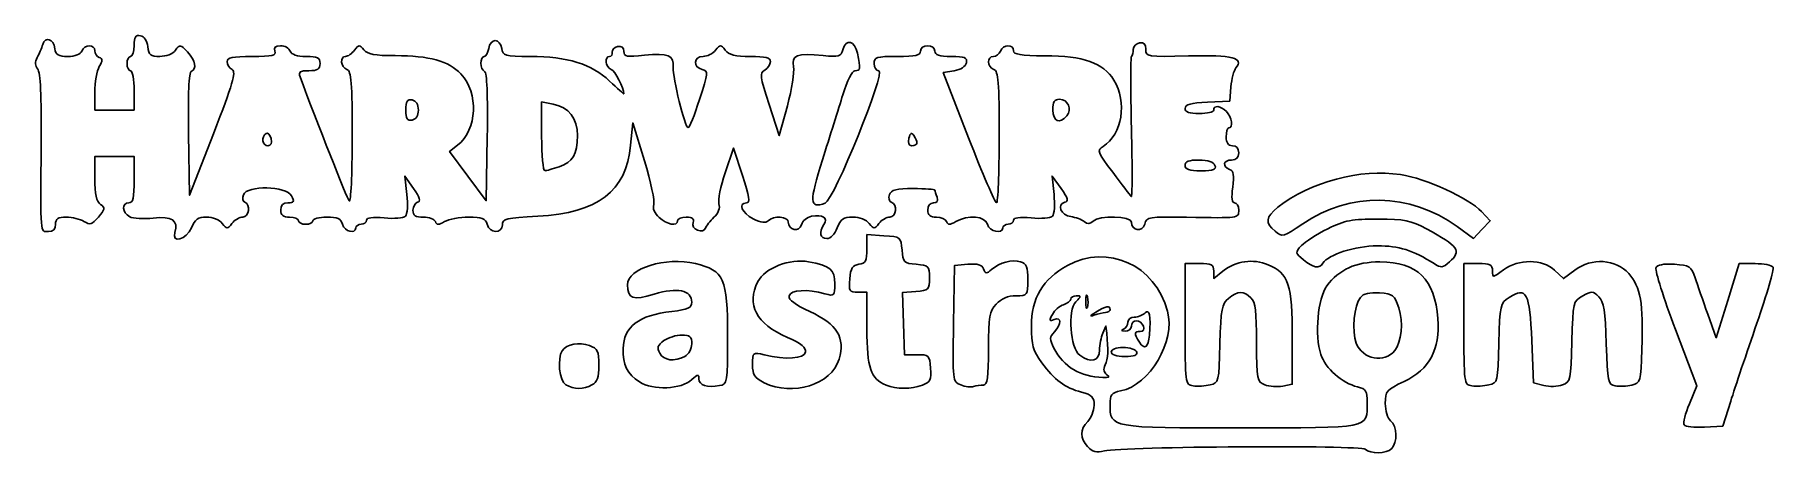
# Model space of a CAD drawing. Extents: x 1.4 to 75.1, y 0.4 to 18.2.
import ezdxf

# ---------------------------------------------------------------- set-up
doc = ezdxf.new("R2010")
doc.units = 0
doc.layers.add('Layer_1', color=7, linetype='CONTINUOUS')

msp = doc.modelspace()

# ---------------------------------------------------------------- linework, layer by layer
at = {"layer": 'Layer_1', "color": 7}
for points in [[(40.366693, 16.66668), (39.903513, 16.59092), (40.974473, 13.825967)], [(3.939395, 15.759638), (3.939395, 15.000006), (4.772728, 15.000006), (5.60606, 15.000006), (5.60606, 15.833339)], [(52.094596, 15.982941), (52.045426, 15.378802), (51.098457, 15.333692)], [(23.371199, 15.245756), (22.878775, 15.340906), (22.878775, 13.882573)], [(32.517999, 15.239005), (32.94825, 13.917852), (33.293644, 15.17863)], [(27.233871, 12.842396), (26.742409, 14.452881), (26.650979, 13.505083)], [(7.91293, 13.987805), (7.95454, 11.387183), (8.965085, 13.98905)], [(19.315016, 13.509448), (18.974089, 13.241275), (19.752192, 12.196433), (20.530293, 11.151591), (20.571813, 13.870041)], [(31.388058, 12.22148), (31.003878, 13.382334), (30.653012, 12.342194)], [(5.60606, 12.045457), (5.60606, 13.030305), (4.772728, 13.030305), (3.939395, 13.030305), (3.939395, 12.100039)], [(17.451697, 11.666686), (17.082479, 12.196989), (17.168009, 11.422246)], [(44.891801, 11.666688), (44.512753, 12.196991), (44.595253, 11.422248)], [(62.718861, 10.690735), (63.083091, 10.30303), (62.730842, 9.92808), (62.378596, 9.553129), (61.681705, 10.055168)], [(36.666646, 9.109746), (36.666646, 9.71357), (37.386343, 9.66739)], [(40.337117, 5.943517), (40.378767, 8.409131), (40.948167, 8.456231)], [(50.151487, 5.919674), (50.151487, 8.484893), (50.757548, 8.484893)], [(51.363608, 8.170866), (51.363608, 7.856839), (51.757767, 8.166884)], [(61.969663, 5.919674), (61.969663, 8.484893), (62.575723, 8.484893)], [(65.80806, 8.205607), (66.186021, 7.850528), (66.666381, 8.205607)], [(72.306181, 6.345026), (72.663221, 5.341563), (73.152301, 6.913207), (73.641371, 8.484851), (74.311721, 8.484851)], [(36.666646, 5.715528), (36.666646, 7.272724), (36.278712, 7.272724)], [(38.744218, 7.301113), (38.170276, 7.253743), (38.213916, 5.937475), (38.257556, 4.621207), (38.787858, 4.621207)], [(46.828951, 5.530303), (46.796851, 5.833333), (46.666635, 5.530303)], [(54.696939, 5.328263), (54.696939, 3.368704), (54.287941, 3.290514)], [(65.355315, 3.315266), (64.924206, 3.430156), (64.848446, 5.22186)], [(71.529521, 2.541614), (71.844101, 3.298591), (70.937901, 5.693398)], [(73.278361, 2.651518), (72.942831, 1.590912), (72.166761, 1.545582)]]:
    msp.add_lwpolyline(points, dxfattribs=at)
for points in [[(17.651505, 15)], [(45.135552, 14.753523)], [(11.407978, 13.786175)], [(38.785538, 13.598485)], [(23.61694, 12.591692)], [(51.4184, 12.651515)], [(7.334819, 9.810624)], [(53.963634, 9.8593)], [(55.168715, 8.644582)], [(46.014054, 7.080453)], [(46.780275, 6.406939)], [(48.640076, 5.454552)], [(28.949338, 4.550785)], [(48.099604, 4.734848)], [(59.037623, 4.795961)], [(46.840373, 3.77093)], [(23.901502, 3.345464)], [(27.02109, 3.465968)], [(32.310588, 3.431469)], [(37.478314, 3.331962)], [(40.640149, 3.339366)], [(50.492396, 3.300823)], [(62.310568, 3.300856)], [(71.302811, 1.642442)], [(46.019278, 0.719495)]]:
    msp.add_lwpolyline(points, close=True, dxfattribs=at)
for points in [[(1.495395, 17.222978), (1.577425, 17.375341), (1.683652, 17.62499), (1.731446, 17.777753)], [(1.731446, 17.777753), (1.844692, 18.139722), (2.183292, 18.023779), (2.245388, 17.60177)], [(3.388126, 17.500002), (3.498803, 17.788422), (3.939395, 17.798513), (3.939395, 17.512632)], [(5.454545, 17.272733), (5.537875, 17.272733), (5.60606, 17.482278), (5.60606, 17.738388)], [(5.60606, 17.738388), (5.60606, 18.100015), (5.6653, 18.19281), (5.871212, 18.15376)], [(5.871212, 18.15376), (6.031133, 18.12343), (6.15539, 17.938627), (6.184306, 17.688104)], [(7.359043, 17.537885), (7.54279, 17.787122), (7.573349, 17.782955), (7.86817, 17.468465)], [(11.569936, 17.500008), (11.509166, 17.658363), (11.580976, 17.727281), (11.806719, 17.727281)], [(11.806719, 17.727281), (11.984917, 17.727281), (12.169961, 17.625008), (12.217928, 17.500008)], [(14.94541, 17.537887), (15.13562, 17.782598), (15.166446, 17.783896), (15.345296, 17.554727)], [(20.633391, 17.613649), (20.660021, 17.801149), (20.78408, 17.954558), (20.90908, 17.954558)], [(20.90908, 17.954558), (21.03408, 17.954558), (21.158141, 17.801149), (21.18477, 17.613649)], [(26.098471, 17.691518), (26.270503, 17.729138), (26.363623, 17.658208), (26.363623, 17.489538)], [(30.248434, 17.537892), (30.444717, 17.790417), (30.464344, 17.790417), (30.660627, 17.537892)], [(35.645459, 17.558622), (35.772153, 18.043102), (36.160461, 17.947619), (36.268921, 17.405316)], [(38.939374, 17.500013), (38.939374, 17.626276), (39.074055, 17.727286), (39.242404, 17.727286)], [(39.242404, 17.727286), (39.410754, 17.727286), (39.545435, 17.626276), (39.545435, 17.500013)], [(42.327498, 17.500011), (42.437338, 17.786248), (42.878766, 17.799522), (42.878766, 17.516591)], [(47.954521, 17.573697), (47.954521, 17.697555), (48.073839, 17.821873), (48.219673, 17.849958)], [(48.219673, 17.849958), (48.405856, 17.885818), (48.484824, 17.803938), (48.484824, 17.575054)], [(1.517125, 16.740049), (1.400886, 16.88011), (1.393936, 17.03454), (1.495395, 17.222978)], [(2.245388, 17.60177), (2.283938, 17.339775), (2.396409, 17.272729), (2.797359, 17.272729)], [(2.797359, 17.272729), (3.105192, 17.272729), (3.334811, 17.361069), (3.388126, 17.500002)], [(3.939395, 17.512632), (3.939395, 17.394577), (4.024625, 17.267121), (4.128789, 17.229398)], [(4.128789, 17.229398), (4.280304, 17.174528), (4.280304, 17.096656), (4.128789, 16.84004)], [(5.30303, 16.969703), (5.30303, 17.13637), (5.37121, 17.272733), (5.454545, 17.272733)], [(5.454545, 16.666673), (5.371215, 16.666673), (5.30303, 16.803036), (5.30303, 16.969703)], [(6.184306, 17.688104), (6.224966, 17.335788), (6.302937, 17.272733), (6.697905, 17.272733)], [(6.697905, 17.272733), (6.965909, 17.272733), (7.246536, 17.38528), (7.359043, 17.537885)], [(7.86817, 17.468465), (8.204895, 17.109273), (8.27854, 16.724168), (8.026566, 16.640177)], [(9.545448, 17.052991), (9.545448, 17.223951), (9.779853, 17.272735), (10.601298, 17.272735)], [(9.760539, 16.712082), (9.642239, 16.778722), (9.545448, 16.932132), (9.545448, 17.052991)], [(10.601298, 17.272735), (11.477583, 17.272735), (11.642317, 17.311385), (11.569936, 17.500008)], [(12.217928, 17.500008), (12.274788, 17.351843), (12.51045, 17.272735), (12.89499, 17.272735)], [(12.89499, 17.272735), (13.38383, 17.272735), (13.48484, 17.220845), (13.48484, 16.969705)], [(13.48484, 16.969705), (13.48484, 16.731696), (13.38383, 16.666675), (13.014084, 16.666675)], [(14.621203, 16.721466), (14.356505, 16.823041), (14.31198, 17.272735), (14.566623, 17.272735)], [(14.566623, 17.272735), (14.661603, 17.272735), (14.832057, 17.392053), (14.94541, 17.537887)], [(15.345296, 17.554727), (15.494006, 17.36417), (15.802386, 17.306321), (16.671052, 17.306027)], [(16.671052, 17.306027), (18.129588, 17.305527), (18.925047, 17.083646), (19.456339, 16.529098)], [(20.458177, 16.640212), (20.264415, 16.704802), (20.25168, 17.27274), (20.443997, 17.27274)], [(20.443997, 17.27274), (20.521537, 17.27274), (20.606762, 17.426149), (20.633391, 17.613649)], [(21.18477, 17.613649), (21.23022, 17.293609), (21.305057, 17.27274), (22.407269, 17.27274)], [(22.407269, 17.27274), (23.966097, 17.27274), (24.998928, 16.951197), (25.757258, 16.229815)], [(25.822732, 16.725534), (25.5782, 16.819374), (25.524205, 17.27274), (25.757562, 17.27274)], [(25.757562, 17.27274), (25.840892, 17.27274), (25.892032, 17.35392), (25.871199, 17.453136)], [(25.871199, 17.453136), (25.850369, 17.552356), (25.952639, 17.659625), (26.098471, 17.691518)], [(26.363623, 17.489538), (26.363623, 17.263473), (26.477373, 17.241461), (27.23588, 17.320741)], [(27.23588, 17.320741), (28.246458, 17.426367), (28.497694, 17.320983), (28.456305, 16.808843)], [(29.679121, 16.715245), (29.280827, 16.819401), (29.312548, 17.27274), (29.718131, 17.27274)], [(29.718131, 17.27274), (29.896443, 17.27274), (30.135079, 17.392058), (30.248434, 17.537892)], [(30.660627, 17.537892), (30.813612, 17.341072), (31.086939, 17.27274), (31.721233, 17.27274)], [(31.721233, 17.27274), (32.366773, 17.27274), (32.575742, 17.219), (32.575742, 17.052996)], [(32.575742, 17.052996), (32.575742, 16.932137), (32.465943, 16.771806), (32.331745, 16.696705)], [(33.554221, 16.836385), (33.45087, 17.320105), (33.705351, 17.416818), (34.803783, 17.311273)], [(34.803783, 17.311273), (35.479235, 17.246373), (35.570844, 17.273293), (35.645459, 17.558622)], [(36.268921, 17.405316), (36.401658, 16.741636), (36.390585, 16.66668), (36.159815, 16.66668)], [(36.969678, 16.96971), (36.969678, 17.24166), (37.070689, 17.27274), (37.954526, 17.27274)], [(37.170031, 16.66668), (37.059838, 16.66668), (36.969678, 16.803043), (36.969678, 16.96971)], [(37.954526, 17.27274), (38.728937, 17.27274), (38.939374, 17.3213), (38.939374, 17.500013)], [(39.545435, 17.500013), (39.545435, 17.331123), (39.723436, 17.27274), (40.238361, 17.27274)], [(40.238361, 17.27274), (40.816601, 17.27274), (40.922896, 17.22885), (40.880581, 17.007589)], [(40.880581, 17.007589), (40.849771, 16.846487), (40.648114, 16.712709), (40.366693, 16.66668)], [(42.045433, 16.721469), (41.758994, 16.831387), (41.746015, 17.272738), (42.029223, 17.272738)], [(42.029223, 17.272738), (42.145307, 17.272738), (42.27953, 17.375011), (42.327498, 17.500011)], [(42.878766, 17.516591), (42.878766, 17.352998), (43.176028, 17.304954), (44.208424, 17.301686)], [(44.208424, 17.301686), (45.848081, 17.296486), (46.678672, 17.003901), (47.130905, 16.272171)], [(47.878491, 14.211605), (47.836671, 15.853563), (47.836671, 17.231075), (47.878491, 17.272741)], [(47.878491, 17.272741), (47.920311, 17.314411), (47.954521, 17.449838), (47.954521, 17.573697)], [(48.484824, 17.575054), (48.484824, 17.257146), (48.529734, 17.250163), (50.301622, 17.292601)], [(50.301622, 17.292601), (52.174593, 17.337461), (52.66377, 17.213651), (52.307872, 16.784817)], [(1.665811, 13.607983), (1.680831, 15.587849), (1.632751, 16.600733), (1.517125, 16.740049)], [(4.128789, 16.84004), (4.024622, 16.663616), (3.939395, 16.177435), (3.939395, 15.759638)], [(5.60606, 15.833339), (5.60606, 16.291673), (5.53788, 16.666673), (5.454545, 16.666673)], [(8.026566, 16.640177), (7.92643, 16.606797), (7.886089, 15.665208), (7.91293, 13.987805)], [(8.965085, 13.98905), (9.785926, 16.102484), (9.935252, 16.613663), (9.760539, 16.712082)], [(13.014084, 16.666675), (12.629543, 16.666675), (12.561219, 16.618115), (12.641013, 16.401523)], [(12.641013, 16.401523), (13.342191, 14.498253), (14.626652, 11.255211), (14.723363, 11.143947)], [(14.848476, 13.817131), (14.848476, 16.181469), (14.811946, 16.648271), (14.621203, 16.721466)], [(19.456339, 16.529098), (20.220234, 15.731762), (20.14685, 14.16377), (19.315016, 13.509448)], [(20.571813, 13.870041), (20.598643, 15.626783), (20.558453, 16.606789), (20.458177, 16.640212)], [(25.757258, 16.229815), (26.090759, 15.912563), (26.363623, 15.666353), (26.363623, 15.682682)], [(26.363623, 15.682682), (26.363623, 15.934179), (25.985588, 16.663041), (25.822732, 16.725534)], [(28.456305, 16.808843), (28.422345, 16.388611), (28.950558, 14.242437), (29.087945, 14.242437)], [(29.571207, 15.441551), (29.947601, 16.589673), (29.952189, 16.643836), (29.679121, 16.715245)], [(32.331745, 16.696705), (32.112731, 16.574138), (32.131801, 16.424888), (32.517999, 15.239005)], [(33.293644, 15.17863), (33.483611, 15.872057), (33.60087, 16.618047), (33.554221, 16.836385)], [(34.893114, 11.047483), (35.269488, 11.186713), (37.489989, 16.66668), (37.170031, 16.66668)], [(36.159815, 16.66668), (36.040127, 16.66668), (35.826846, 16.244575), (35.64305, 15.643952)], [(42.272706, 13.847437), (42.272706, 16.184839), (42.236056, 16.648321), (42.045433, 16.721469)], [(47.130905, 16.272171), (47.707635, 15.339001), (47.484614, 13.960532), (46.675116, 13.454991)], [(52.307872, 16.784817), (52.217612, 16.676062), (52.12164, 16.315218), (52.094596, 15.982941)], [(35.64305, 15.643952), (35.470922, 15.081452), (35.083401, 13.842369), (34.781893, 12.890434)], [(17.386354, 15.425701), (17.179187, 15.465601), (17.121203, 15.372501), (17.121203, 15)], [(17.121203, 15), (17.121203, 14.627495), (17.179183, 14.534402), (17.386354, 14.574299)], [(17.651505, 15), (17.651505, 15.236335), (17.553625, 15.393489), (17.386354, 15.425701)], [(17.386354, 14.574299), (17.553621, 14.606509), (17.651505, 14.763665), (17.651505, 15)], [(24.393926, 13.912648), (24.393926, 14.647337), (24.032932, 15.117886), (23.371199, 15.245756)], [(29.087945, 14.242437), (29.137535, 14.242437), (29.354998, 14.782038), (29.571207, 15.441551)], [(44.832249, 15.454545), (44.614571, 15.454545), (44.54543, 15.344972), (44.54543, 15)], [(44.54543, 15), (44.54543, 14.511669), (44.834596, 14.390893), (45.135552, 14.753523)], [(45.135552, 14.753523), (45.368508, 15.034218), (45.186652, 15.454545), (44.832249, 15.454545)], [(51.098457, 15.333692), (50.392252, 15.300052), (50.151487, 15.232638), (50.151487, 15.068541)], [(50.151487, 15.068541), (50.151487, 14.912834), (50.328687, 14.848498), (50.757548, 14.848498)], [(50.757548, 14.848498), (51.090881, 14.848498), (51.363608, 14.916678), (51.363608, 15.000013)], [(51.363608, 15.000013), (51.363608, 15.220367), (51.65433, 15.185481), (51.904733, 14.935083)], [(51.904733, 14.935083), (52.132447, 14.707369), (52.201459, 14.242442), (52.007547, 14.242442)], [(11.407977, 13.786175), (11.364637, 13.951904), (11.268748, 14.050153), (11.194889, 14.004505)], [(38.655042, 13.914323), (38.557592, 14.068057), (38.507071, 14.040817), (38.444276, 13.800687)], [(47.865401, 11.332817), (47.914411, 11.274197), (47.920311, 12.569647), (47.878491, 14.211605)], [(52.007547, 14.242442), (51.945047, 14.242442), (51.893911, 14.071988), (51.893911, 13.863654)], [(1.969698, 9.848487), (1.615337, 9.848487), (1.635405, 9.600212), (1.665811, 13.607983)], [(11.194889, 14.004505), (10.980831, 13.87221), (11.039569, 13.484848), (11.273689, 13.484848)], [(11.273689, 13.484848), (11.41178, 13.484848), (11.459043, 13.590901), (11.407978, 13.786175)], [(14.723363, 11.143947), (14.792173, 11.064777), (14.848476, 12.267713), (14.848476, 13.817131)], [(26.650979, 13.505083), (26.461702, 11.542959), (25.273063, 10.634273), (22.711041, 10.493098)], [(22.878775, 13.882573), (22.878775, 13.080489), (22.936785, 12.424239), (23.007681, 12.424239)], [(23.61694, 12.591695), (24.200452, 12.795108), (24.393926, 13.124033), (24.393926, 13.912648)], [(38.444276, 13.800687), (38.389476, 13.591144), (38.433396, 13.484848), (38.57477, 13.484848)], [(38.57477, 13.484848), (38.691968, 13.484848), (38.786813, 13.535988), (38.785538, 13.598485)], [(38.785538, 13.598485), (38.784338, 13.660985), (38.725538, 13.803112), (38.655042, 13.914323)], [(40.974473, 13.825967), (41.563502, 12.305243), (42.09657, 11.060924), (42.15907, 11.060815)], [(42.15907, 11.060815), (42.22157, 11.060706), (42.272706, 12.314686), (42.272706, 13.847437)], [(46.675116, 13.454991), (46.406794, 13.287422), (46.43144, 13.221125), (47.082908, 12.358025)], [(51.893911, 13.863654), (51.893911, 13.603914), (51.977241, 13.484866), (52.159062, 13.484866)], [(52.159062, 13.484866), (52.323203, 13.484866), (52.424213, 13.369426), (52.424213, 13.181836)], [(23.007681, 12.424239), (23.078581, 12.424239), (23.352745, 12.499589), (23.61694, 12.591692)], [(27.631073, 10.986272), (27.682913, 11.121373), (27.504176, 11.956629), (27.233871, 12.842396)], [(34.781893, 12.890434), (34.21358, 11.096128), (34.231291, 10.802658), (34.893114, 11.047483)], [(50.741337, 12.878788), (50.318036, 12.878788), (50.151487, 12.814618), (50.151487, 12.651515)], [(50.151487, 12.651515), (50.151487, 12.483402), (50.327727, 12.424242), (50.828551, 12.424242)], [(51.4184, 12.651515), (51.36154, 12.799681), (51.125876, 12.878788), (50.741337, 12.878788)], [(50.828551, 12.424242), (51.368134, 12.424242), (51.487903, 12.470392), (51.4184, 12.651515)], [(52.121183, 12.878806), (51.769477, 12.878806), (51.714229, 12.606144), (52.040563, 12.480919)], [(52.424213, 13.181836), (52.424213, 12.979816), (52.323203, 12.878806), (52.121183, 12.878806)], [(3.939395, 12.100039), (3.939395, 11.432462), (4.006075, 11.121012), (4.175545, 10.997095)], [(5.378788, 11.060608), (5.557498, 11.060608), (5.60606, 11.271046), (5.60606, 12.045457)], [(12.272723, 11.363653), (12.04917, 11.781367), (10.392177, 11.814516), (10.234809, 11.404423)], [(30.653012, 12.342194), (30.460035, 11.770117), (30.34291, 11.17361), (30.392736, 11.016623)], [(31.567929, 11.060625), (31.723681, 11.060625), (31.680932, 11.336522), (31.388058, 12.22148)], [(47.082908, 12.358025), (47.464264, 11.852786), (47.816386, 11.391442), (47.865401, 11.332817)], [(52.040563, 12.480919), (52.210052, 12.415879), (52.241203, 12.236755), (52.171484, 11.728098)], [(54.08779, 10.873234), (55.459795, 11.955627), (57.58536, 12.522862), (59.285382, 12.260281)], [(59.285382, 12.260281), (60.363359, 12.093779), (62.181628, 11.262594), (62.718861, 10.690735)], [(5.417588, 10.474325), (5.092597, 10.648255), (5.065306, 11.060608), (5.378788, 11.060608)], [(10.234809, 11.404423), (10.179459, 11.26018), (10.206259, 11.118134), (10.294359, 11.088767)], [(10.294359, 11.088767), (10.556123, 11.001517), (10.480004, 10.454563), (10.206099, 10.454563)], [(11.818178, 10.757593), (11.818178, 10.961359), (11.919188, 11.060623), (12.126539, 11.060623)], [(12.126539, 11.060623), (12.387949, 11.060623), (12.410207, 11.106763), (12.272723, 11.363653)], [(17.168009, 11.422246), (17.215599, 10.991187), (17.187319, 10.581281), (17.104259, 10.498224)], [(17.424231, 10.746485), (17.424231, 10.907041), (17.513481, 11.060451), (17.622573, 11.087394)], [(17.622573, 11.087394), (17.765108, 11.122594), (17.717033, 11.285596), (17.451697, 11.666686)], [(31.846129, 10.387566), (31.36271, 10.628728), (31.18419, 11.060625), (31.567929, 11.060625)], [(37.619479, 11.410625), (37.564619, 11.267661), (37.600179, 11.128238), (37.699989, 11.094968)], [(38.631586, 11.66669), (37.91338, 11.66669), (37.696703, 11.61187), (37.619479, 11.410625)], [(37.699989, 11.094968), (37.975173, 11.003238), (37.91548, 10.454568), (37.630319, 10.454568)], [(39.545431, 11.60332), (39.545431, 11.63817), (39.134201, 11.66669), (38.631586, 11.66669)], [(39.242402, 10.757595), (39.242402, 10.934912), (39.343413, 11.060625), (39.485886, 11.060625)], [(39.485886, 11.060625), (39.645661, 11.060625), (39.697751, 11.143015), (39.637401, 11.30029)], [(39.637401, 11.30029), (39.586821, 11.432106), (39.545431, 11.568469), (39.545431, 11.60332)], [(44.595253, 11.422248), (44.640733, 10.99516), (44.610773, 10.580518), (44.528483, 10.498226)], [(45.304554, 10.477927), (44.892484, 10.535157), (44.696851, 11.004129), (45.051004, 11.08573)], [(45.051004, 11.08573), (45.223081, 11.12538), (45.18849, 11.251606), (44.891801, 11.666688)], [(52.171484, 11.728098), (52.109684, 11.277186), (52.135834, 11.060624), (52.252104, 11.060624)], [(52.252104, 11.060624), (52.346764, 11.060624), (52.424213, 10.92426), (52.424213, 10.757594)], [(61.681705, 10.055168), (59.670117, 11.504315), (57.151355, 11.549775), (55.137875, 10.173274)], [(2.729329, 10.454547), (2.373738, 10.454547), (2.272728, 10.387507), (2.272728, 10.151517)], [(3.479443, 10.271246), (3.318011, 10.372062), (2.98046, 10.454547), (2.729329, 10.454547)], [(4.092325, 10.456181), (3.820963, 10.143297), (3.728835, 10.115498), (3.479443, 10.271246)], [(4.175545, 10.997095), (4.385648, 10.843464), (4.376469, 10.7838), (4.092325, 10.456181)], [(6.418103, 10.414705), (6.014162, 10.369175), (5.56393, 10.396005), (5.417588, 10.474325)], [(7.334812, 9.810606), (7.492089, 10.316036), (7.207364, 10.503666), (6.418103, 10.414705)], [(8.675923, 10.454563), (8.310619, 10.454563), (8.180695, 10.363093), (8.030306, 10.000018)], [(9.339359, 10.189412), (9.223977, 10.337855), (8.93196, 10.454563), (8.675923, 10.454563)], [(10.206099, 10.454563), (10.069452, 10.454563), (9.864907, 10.335245), (9.751554, 10.189412)], [(12.196966, 10.454562), (11.919188, 10.454562), (11.818178, 10.535372), (11.818178, 10.757593)], [(12.575754, 10.303047), (12.575754, 10.386377), (12.405299, 10.454562), (12.196966, 10.454562)], [(13.770203, 10.454562), (13.446589, 10.454562), (13.181814, 10.386382), (13.181814, 10.303047)], [(14.437836, 10.151532), (14.375756, 10.388937), (14.231167, 10.454562), (13.770203, 10.454562)], [(15.45454, 10.322324), (15.45454, 10.228384), (15.352267, 10.151532), (15.227267, 10.151532)], [(16.204761, 10.421034), (15.706538, 10.468904), (15.45454, 10.435754), (15.45454, 10.322324)], [(17.104259, 10.498224), (17.022159, 10.416124), (16.617382, 10.381384), (16.204761, 10.421034)], [(17.86615, 10.454564), (17.530847, 10.454564), (17.424231, 10.524994), (17.424231, 10.746485)], [(18.376656, 10.265171), (18.338936, 10.369337), (18.109205, 10.454564), (17.86615, 10.454564)], [(19.784843, 10.454564), (19.400911, 10.454564), (18.942437, 10.369334), (18.766015, 10.265171)], [(20.562146, 10.151534), (20.497366, 10.399249), (20.355478, 10.454564), (19.784843, 10.454564)], [(22.711041, 10.493098), (21.381985, 10.419868), (21.212107, 10.378656), (21.212107, 10.129504)], [(27.852972, 10.446084), (27.662276, 10.623745), (27.574218, 10.838111), (27.631073, 10.986272)], [(28.636348, 10.303051), (28.636348, 10.051098), (28.189333, 10.132716), (27.852972, 10.446084)], [(29.010381, 10.454566), (28.804663, 10.454566), (28.636348, 10.386386), (28.636348, 10.303051)], [(29.29769, 10.228571), (29.36013, 10.391277), (29.27967, 10.454566), (29.010381, 10.454566)], [(30.181359, 10.449864), (30.015274, 10.295133), (29.851297, 10.084262), (29.816962, 9.981261)], [(30.392736, 11.016623), (30.449766, 10.836937), (30.371456, 10.626967), (30.181359, 10.449864)], [(32.482493, 10.300716), (32.378365, 10.196589), (32.172691, 10.224666), (31.846129, 10.387566)], [(33.333315, 10.243506), (33.333315, 10.488178), (32.711749, 10.529972), (32.482493, 10.300716)], [(34.322107, 10.492406), (34.126717, 10.455056), (33.93289, 10.294616), (33.891378, 10.135876)], [(34.842788, 10.147539), (35.022909, 10.432364), (34.795598, 10.58292), (34.322107, 10.492406)], [(36.0686, 10.454568), (35.664535, 10.454568), (35.549951, 10.375708), (35.408147, 10.000023)], [(36.76358, 10.189417), (36.642978, 10.344575), (36.354678, 10.454568), (36.0686, 10.454568)], [(37.630319, 10.454568), (37.493673, 10.454568), (37.289128, 10.33525), (37.175773, 10.189417)], [(39.608564, 10.454564), (39.343413, 10.454564), (39.242402, 10.538154), (39.242402, 10.757595)], [(40.043313, 10.265171), (40.005593, 10.369337), (39.809952, 10.454564), (39.608564, 10.454564)], [(41.774257, 10.151534), (41.681157, 10.507557), (40.948323, 10.56963), (40.432672, 10.265171)], [(42.878764, 10.322326), (42.878764, 10.228386), (42.776491, 10.151534), (42.651491, 10.151534)], [(43.628985, 10.421036), (43.130762, 10.468906), (42.878764, 10.435756), (42.878764, 10.322326)], [(44.528483, 10.498226), (44.446383, 10.416126), (44.041606, 10.381386), (43.628985, 10.421036)], [(45.877608, 10.264652), (45.769909, 10.353132), (45.512035, 10.449109), (45.304554, 10.477927)], [(47.878761, 10.243502), (47.878761, 10.509198), (46.508827, 10.539174), (46.24882, 10.279172)], [(50.210551, 10.451472), (48.617162, 10.479832), (48.522758, 10.464482), (48.44427, 10.164342)], [(52.424213, 10.757594), (52.424213, 10.406566), (52.459503, 10.411447), (50.210551, 10.451472)], [(53.963634, 9.8593), (53.531272, 10.209405), (53.56174, 10.458228), (54.08779, 10.873234)], [(56.198257, 9.962786), (56.922096, 10.318266), (57.232911, 10.378523), (58.333303, 10.376707)], [(58.333303, 10.376707), (59.444258, 10.374907), (59.725254, 10.318137), (60.378756, 9.963691)], [(2.272728, 10.151517), (2.272728, 9.949497), (2.171718, 9.848487), (1.969698, 9.848487)], [(8.030306, 10.000018), (7.821995, 9.497111), (7.183123, 9.323134), (7.334819, 9.810624)], [(9.751554, 10.189412), (9.55527, 9.936887), (9.535642, 9.936887), (9.339359, 10.189412)], [(12.878784, 10.151532), (12.712117, 10.151532), (12.575754, 10.219712), (12.575754, 10.303047)], [(13.181814, 10.303047), (13.181814, 10.219717), (13.04545, 10.151532), (12.878784, 10.151532)], [(14.999995, 10.000017), (14.999995, 9.716877), (14.517493, 9.846923), (14.437836, 10.151532)], [(15.227267, 10.151532), (15.102267, 10.151532), (14.999995, 10.083352), (14.999995, 10.000017)], [(18.766015, 10.265171), (18.509398, 10.113655), (18.431527, 10.113655), (18.376656, 10.265171)], [(21.212107, 10.129504), (21.212107, 9.744138), (20.663823, 9.762724), (20.562146, 10.151534)], [(29.482753, 9.898281), (29.321147, 9.960291), (29.246125, 10.094192), (29.29769, 10.228571)], [(29.816962, 9.981261), (29.779552, 9.869028), (29.645632, 9.835777), (29.482753, 9.898281)], [(33.891378, 10.135876), (33.805148, 9.806136), (33.333315, 9.897136), (33.333315, 10.243506)], [(34.966762, 9.545478), (34.67255, 9.545478), (34.620844, 9.796581), (34.842788, 10.147539)], [(35.408147, 10.000023), (35.305988, 9.729373), (35.127417, 9.545478), (34.966762, 9.545478)], [(37.175773, 10.189417), (36.97949, 9.936892), (36.959863, 9.936892), (36.76358, 10.189417)], [(37.386343, 9.66739), (38.096949, 9.62179), (38.106627, 9.61414), (38.15255, 9.061659)], [(40.432672, 10.265171), (40.176055, 10.113655), (40.098184, 10.113655), (40.043313, 10.265171)], [(42.424219, 10.000019), (42.424219, 9.714595), (41.853743, 9.847581), (41.774257, 10.151534)], [(42.651491, 10.151534), (42.526492, 10.151534), (42.424219, 10.083354), (42.424219, 10.000019)], [(46.24882, 10.279172), (46.124191, 10.154542), (46.016747, 10.15034), (45.877608, 10.264652)], [(48.44427, 10.164342), (48.35191, 9.81117), (47.878761, 9.877402), (47.878761, 10.243502)], [(55.137875, 10.173274), (54.316165, 9.611518), (54.281184, 9.602164), (53.963634, 9.8593)], [(55.079123, 9.246219), (55.228705, 9.411505), (55.732315, 9.73396), (56.198257, 9.962786)], [(60.378756, 9.963691), (61.75664, 9.21636), (61.884316, 9.031888), (61.355129, 8.552981)], [(36.325737, 8.457505), (36.614145, 8.498465), (36.666646, 8.598914), (36.666646, 9.109746)], [(38.15255, 9.061659), (38.19625, 8.535927), (38.23288, 8.499298), (38.75861, 8.455598)], [(45.162295, 8.400353), (46.883573, 9.33719), (48.87324, 8.431313), (49.405398, 6.468502)], [(55.168713, 8.644579), (54.819117, 8.935736), (54.816151, 8.955642), (55.079123, 9.246219)], [(58.302744, 9.239145), (57.365261, 9.235845), (56.22311, 8.870458), (55.994569, 8.500673)], [(60.71119, 8.482451), (59.807651, 9.056961), (59.217634, 9.242335), (58.302744, 9.239145)], [(26.517457, 7.590153), (26.510757, 8.282663), (28.136677, 8.786457), (29.400085, 8.48337)], [(29.400085, 8.48337), (30.61718, 8.191393), (30.757559, 7.873669), (30.757559, 5.41094)], [(32.042209, 7.721033), (32.339581, 8.296085), (33.40438, 8.713605), (34.195201, 8.565246)], [(34.195201, 8.565246), (35.112899, 8.393085), (35.303011, 8.232545), (35.303011, 7.629759)], [(35.937803, 7.840906), (35.975573, 8.297302), (36.0519, 8.418614), (36.325737, 8.457505)], [(38.75861, 8.455598), (39.288227, 8.411578), (39.31816, 8.380718), (39.31816, 7.878785)], [(40.948167, 8.456231), (41.361491, 8.490421), (41.543129, 8.436711), (41.610826, 8.260296)], [(41.610826, 8.260296), (41.691986, 8.048783), (41.736047, 8.045263), (41.950518, 8.233156)], [(41.950518, 8.233156), (42.293762, 8.533865), (42.822822, 8.674583), (43.181796, 8.560649)], [(43.181796, 8.560649), (43.424785, 8.483529), (43.484826, 8.331401), (43.484826, 7.792863)], [(43.63633, 5.825738), (43.63633, 7.009379), (44.12668, 7.836701), (45.162295, 8.400353)], [(50.757548, 8.484893), (51.269673, 8.484893), (51.363608, 8.436223), (51.363608, 8.170866)], [(51.757767, 8.166884), (52.315315, 8.605452), (53.028652, 8.70446), (53.677535, 8.433339)], [(53.677535, 8.433339), (54.540302, 8.072852), (54.696939, 7.59574), (54.696939, 5.328263)], [(55.994569, 8.500673), (55.84388, 8.256852), (55.578808, 8.303042), (55.168715, 8.644582)], [(56.159239, 7.536247), (56.681813, 8.237331), (57.391582, 8.55932), (58.40905, 8.55688)], [(58.40905, 8.55688), (59.995135, 8.55308), (60.741339, 7.823323), (60.863191, 6.156843)], [(61.355129, 8.552981), (61.08068, 8.304609), (61.004076, 8.296218), (60.71119, 8.482451)], [(62.575723, 8.484893), (63.083753, 8.484893), (63.181783, 8.435143), (63.181783, 8.177327)], [(63.181783, 8.177327), (63.181783, 7.876438), (63.191923, 7.87726), (63.649022, 8.215207)], [(63.649022, 8.215207), (64.294895, 8.692722), (65.294261, 8.688262), (65.80806, 8.205607)], [(66.666381, 8.205607), (67.394741, 8.744014), (68.402061, 8.681117), (68.954591, 8.062732)], [(70.937901, 5.693398), (70.439481, 7.010542), (70.067231, 8.180835), (70.110681, 8.29405)], [(70.110681, 8.29405), (70.165281, 8.436268), (70.406231, 8.485861), (70.890271, 8.454495)], [(70.890271, 8.454495), (71.540971, 8.412325), (71.603631, 8.371325), (71.770001, 7.878791)], [(74.311721, 8.484851), (74.680421, 8.484851), (75.022851, 8.418871), (75.072701, 8.338218)], [(75.072701, 8.338218), (75.122501, 8.257568), (74.814701, 7.183706), (74.388601, 5.951854)], [(27.651273, 7.190259), (26.743147, 6.904618), (26.523294, 6.98216), (26.517457, 7.590153)], [(29.242408, 6.842291), (29.242408, 7.356857), (28.616269, 7.493788), (27.651273, 7.190259)], [(33.295054, 5.355778), (31.962887, 5.944926), (31.538281, 6.746542), (32.042209, 7.721033)], [(34.886344, 7.208061), (34.155245, 7.418092), (33.420748, 7.371817), (33.369216, 7.112481)], [(35.303011, 7.629759), (35.303011, 7.111135), (35.285481, 7.093396), (34.886344, 7.208061)], [(36.278712, 7.272724), (35.923083, 7.272724), (35.894694, 7.320034), (35.937803, 7.840906)], [(39.31816, 7.878785), (39.31816, 7.374391), (39.29012, 7.346168), (38.744218, 7.301113)], [(43.484826, 7.792863), (43.484826, 7.133026), (43.476026, 7.121255), (42.980934, 7.121255)], [(55.904657, 4.634527), (55.638931, 5.439682), (55.777999, 7.024777), (56.159239, 7.536247)], [(64.848446, 5.22186), (64.762796, 7.247573), (64.61779, 7.525762), (63.894563, 7.051885)], [(68.954591, 8.062732), (69.458181, 7.499118), (69.579891, 6.80414), (69.516361, 4.855045)], [(71.770001, 7.878791), (71.868501, 7.587124), (72.109801, 6.89693), (72.306181, 6.345026)], [(28.396025, 6.457397), (29.088784, 6.538817), (29.242408, 6.608678), (29.242408, 6.842291)], [(33.369216, 7.112481), (33.337316, 6.951928), (33.618524, 6.739727), (34.248798, 6.448751)], [(42.147601, 6.770581), (41.853871, 6.457919), (41.818161, 6.252617), (41.818161, 4.876641)], [(42.980934, 7.121255), (42.650127, 7.121255), (42.363882, 7.000801), (42.147601, 6.770581)], [(44.999805, 6.742373), (44.833049, 6.689443), (44.620572, 6.50406), (44.527633, 6.330401)], [(45.302996, 6.979907), (45.302996, 6.902187), (45.16656, 6.795299), (44.999805, 6.742373)], [(45.684008, 4.600852), (45.278483, 4.897379), (45.165393, 6.507415), (45.524841, 6.866865)], [(45.541091, 7.121212), (45.410139, 7.121212), (45.302996, 7.057622), (45.302996, 6.979907)], [(45.524841, 6.866865), (45.749172, 7.091195), (45.75109, 7.121212), (45.541091, 7.121212)], [(45.938604, 6.893942), (45.935504, 6.643942), (45.966944, 6.523327), (46.008454, 6.625907)], [(46.014064, 7.080453), (45.975644, 7.227872), (45.941694, 7.143943), (45.938604, 6.893942)], [(46.008454, 6.625907), (46.049954, 6.728488), (46.052484, 6.933033), (46.014054, 7.080453)], [(46.969671, 6.540407), (46.969671, 6.72208), (46.795486, 6.688499), (46.363611, 6.423563)], [(51.988235, 7.007616), (51.706021, 6.772329), (51.665735, 6.55594), (51.630541, 5.08641)], [(52.943693, 7.034676), (52.63566, 7.34271), (52.381525, 7.335514), (51.988235, 7.007616)], [(53.181789, 5.136987), (53.181789, 6.443688), (53.131159, 6.847209), (52.943693, 7.034676)], [(57.581882, 7.052873), (57.311924, 6.727592), (57.212982, 5.616608), (57.408817, 5.109569)], [(58.395957, 7.24235), (57.97728, 7.27304), (57.713683, 7.21168), (57.581882, 7.052873)], [(59.207454, 6.607871), (59.029913, 7.151656), (58.967493, 7.20046), (58.395957, 7.24235)], [(63.894563, 7.051885), (63.506938, 6.797902), (63.493138, 6.737386), (63.45176, 5.110079)], [(67.003571, 7.11437), (66.597041, 6.88652), (66.590231, 6.857564), (66.547981, 5.178336)], [(67.685391, 7.07696), (67.439471, 7.322503), (67.380671, 7.32573), (67.003571, 7.11437)], [(68.005051, 5.086068), (67.963851, 6.488891), (67.904601, 6.858071), (67.685391, 7.07696)], [(26.331217, 4.876157), (26.357807, 5.811378), (26.984806, 6.291536), (28.396025, 6.457397)], [(34.248798, 6.448751), (35.406079, 5.914472), (35.756245, 5.341245), (35.482821, 4.428636)], [(40.640147, 3.339355), (40.298873, 3.47654), (40.295879, 3.502261), (40.337117, 5.943517)], [(44.527633, 6.330401), (44.385019, 6.063924), (44.396866, 6.029321), (44.603553, 6.108634)], [(44.603553, 6.108634), (44.91684, 6.228854), (44.92059, 5.936908), (44.610153, 5.593889)], [(46.363611, 6.423563), (46.110829, 6.268493), (46.085627, 6.22588), (46.287851, 6.295464)], [(46.287851, 6.295464), (46.454518, 6.352814), (46.676108, 6.402976), (46.780275, 6.406939)], [(46.780277, 6.406939), (46.884444, 6.410939), (46.969671, 6.470959), (46.969671, 6.540407)], [(49.405398, 6.468502), (49.751135, 5.193288), (48.657773, 3.330047), (47.418262, 3.082144)], [(47.727246, 5.997478), (47.727246, 5.879422), (47.642016, 5.748441), (47.537852, 5.706409)], [(47.999973, 6.212124), (47.849973, 6.212124), (47.727246, 6.115534), (47.727246, 5.997478)], [(47.878763, 5.83334), (47.878763, 5.95834), (47.973743, 6.060613), (48.089825, 6.060613)], [(48.454519, 6.393942), (48.354519, 6.293942), (48.149973, 6.212124), (47.999973, 6.212124)], [(48.089825, 6.060613), (48.20591, 6.060613), (48.340133, 5.95834), (48.388101, 5.83334)], [(48.640076, 5.454548), (48.705326, 6.283808), (48.645776, 6.585211), (48.454519, 6.393942)], [(50.492396, 3.300825), (50.154396, 3.353995), (50.151487, 3.376345), (50.151487, 5.919674)], [(59.037623, 4.795961), (59.332281, 5.168316), (59.409272, 5.989731), (59.207454, 6.607871)], [(60.863191, 6.156843), (60.960591, 4.824702), (60.520865, 4.003558), (59.432316, 3.484848)], [(62.310571, 3.300825), (61.972572, 3.353995), (61.969663, 3.376345), (61.969663, 5.919674)], [(74.388601, 5.951854), (73.962501, 4.720003), (73.462891, 3.234851), (73.278361, 2.651518)], [(23.752307, 4.790185), (23.934682, 5.067021), (24.478147, 5.1696), (24.904216, 5.007609)], [(28.063468, 5.218308), (27.791203, 5.027606), (27.756527, 4.925388), (27.883571, 4.688005)], [(28.821576, 5.454545), (28.590117, 5.454545), (28.248969, 5.348238), (28.063468, 5.218308)], [(29.242408, 5.081088), (29.242408, 5.388382), (29.167848, 5.454545), (28.821576, 5.454545)], [(30.757559, 5.41094), (30.757559, 3.412221), (30.750259, 3.36735), (30.41665, 3.307265)], [(34.060275, 4.732082), (34.098135, 4.923987), (33.892593, 5.091517), (33.295054, 5.355778)], [(37.478313, 3.332055), (36.82178, 3.596999), (36.666646, 4.052549), (36.666646, 5.715528)], [(44.08017, 4.281247), (43.703927, 4.800635), (43.63633, 5.035864), (43.63633, 5.825738)], [(44.610153, 5.593889), (44.398318, 5.359814), (44.396595, 5.28276), (44.594643, 4.899783)], [(46.666635, 5.530303), (46.595015, 5.363636), (46.531626, 5.039773), (46.52577, 4.810606)], [(46.764631, 4.185277), (46.886196, 4.452723), (46.903895, 4.822827), (46.828951, 5.530303)], [(47.537852, 5.706409), (47.42471, 5.660759), (47.455212, 5.625169), (47.613612, 5.618029)], [(47.613612, 5.618029), (47.759445, 5.611429), (47.878763, 5.708339), (47.878763, 5.83334)], [(48.252796, 5.606068), (47.982071, 5.606068), (47.976415, 5.536688), (48.215876, 5.153248)], [(48.215876, 5.153248), (48.433329, 4.805051), (48.598185, 4.922147), (48.640076, 5.454552)], [(48.388101, 5.83334), (48.441221, 5.694899), (48.388404, 5.606068), (48.252796, 5.606068)], [(66.547981, 5.178336), (66.506781, 3.542143), (66.490681, 3.46812), (66.145751, 3.336996)], [(23.901502, 3.34547), (23.627419, 3.505109), (23.529617, 4.452153), (23.752307, 4.790185)], [(24.904216, 5.007609), (25.253206, 4.874923), (25.303016, 4.771023), (25.303016, 4.175747)], [(27.02109, 3.465961), (26.516385, 3.783192), (26.312019, 4.200945), (26.331217, 4.876157)], [(27.883571, 4.688005), (28.05669, 4.364527), (28.495699, 4.308005), (28.949338, 4.550785)], [(28.949338, 4.550785), (29.117397, 4.640725), (29.242408, 4.866932), (29.242408, 5.081088)], [(31.818164, 4.20453), (31.818164, 4.726268), (31.826164, 4.732921), (32.310588, 4.6157)], [(32.310588, 4.6157), (33.232795, 4.392561), (34.003399, 4.443817), (34.060275, 4.732082)], [(35.482821, 4.428636), (35.160706, 3.353512), (33.51691, 2.836796), (32.310588, 3.431469)], [(38.787858, 4.621207), (39.291328, 4.621207), (39.320541, 4.592447), (39.365202, 4.052759)], [(41.818161, 4.876641), (41.818161, 3.645416), (41.774711, 3.333376), (41.60328, 3.333376)], [(44.594643, 4.899783), (45.006288, 4.103748), (45.711959, 3.678682), (46.666623, 3.651708)], [(46.52577, 4.810606), (46.51376, 4.34023), (46.160731, 4.252264), (45.684008, 4.600852)], [(47.523551, 4.924242), (47.221862, 4.924242), (47.020175, 4.848362), (47.020175, 4.734848)], [(47.020175, 4.734848), (47.020175, 4.616544), (47.236397, 4.545455), (47.596228, 4.545455)], [(48.099604, 4.734851), (48.059631, 4.839015), (47.800408, 4.924242), (47.523551, 4.924242)], [(47.596228, 4.545455), (47.994822, 4.545455), (48.149891, 4.603805), (48.099604, 4.734848)], [(51.630541, 5.08641), (51.591571, 3.459323), (51.584251, 3.428754), (51.212093, 3.338773)], [(53.530366, 3.344864), (53.195889, 3.472032), (53.181789, 3.544521), (53.181789, 5.136987)], [(57.46208, 3.252947), (56.802109, 3.417644), (56.101004, 4.039589), (55.904657, 4.634527)], [(57.408817, 5.109569), (57.673991, 4.423002), (58.601216, 4.244476), (59.037623, 4.795961)], [(63.45176, 5.110079), (63.40978, 3.458892), (63.40263, 3.428874), (63.030265, 3.338826)], [(68.383841, 3.302531), (68.073701, 3.360511), (68.052801, 3.458914), (68.005051, 5.086068)], [(69.516361, 4.855045), (69.471161, 3.468274), (69.457461, 3.419217), (69.090871, 3.331651)], [(25.303016, 4.175747), (25.303016, 3.658286), (25.232886, 3.457979), (25.009947, 3.338664)], [(29.545438, 3.595198), (29.545438, 3.802592), (29.504858, 3.798124), (29.243943, 3.561998)], [(32.310588, 3.431465), (31.895061, 3.636306), (31.818164, 3.757029), (31.818164, 4.20453)], [(39.365202, 4.052759), (39.406112, 3.558342), (39.360402, 3.464612), (39.014429, 3.333062)], [(45.763722, 3.029242), (45.046774, 3.223103), (44.613015, 3.545674), (44.08017, 4.281247)], [(46.666623, 3.651708), (46.933273, 3.644208), (46.984711, 3.679468), (46.840373, 3.77093)], [(46.840391, 3.77093), (46.702144, 3.85853), (46.677467, 3.993505), (46.764631, 4.185277)], [(25.009947, 3.338664), (24.643758, 3.142685), (24.245462, 3.14513), (23.901502, 3.345464)], [(29.243943, 3.561998), (28.785849, 3.147429), (27.608771, 3.096574), (27.02109, 3.465968)], [(30.41665, 3.307265), (29.896274, 3.213555), (29.545438, 3.329505), (29.545438, 3.595198)], [(39.014429, 3.333062), (38.539371, 3.152443), (37.924386, 3.15204), (37.478314, 3.331962)], [(41.186614, 3.267096), (41.075631, 3.230636), (40.829722, 3.263196), (40.640149, 3.339366)], [(41.60328, 3.333376), (41.485096, 3.333376), (41.297596, 3.303546), (41.186614, 3.267096)], [(46.294024, 2.468841), (46.299224, 2.818088), (46.214844, 2.907261), (45.763722, 3.029242)], [(47.418262, 3.082144), (47.032592, 3.005014), (46.969662, 2.923985), (46.969662, 2.504544)], [(51.212093, 3.338773), (51.00376, 3.288403), (50.679896, 3.271323), (50.492396, 3.300823)], [(54.287941, 3.290514), (54.062993, 3.247514), (53.722084, 3.271964), (53.530366, 3.344864)], [(57.873929, 2.597211), (57.878129, 3.074641), (57.822619, 3.162974), (57.46208, 3.252947)], [(59.432316, 3.484848), (58.689387, 3.130833), (58.637365, 3.070115), (58.636862, 2.55643)], [(63.030265, 3.338826), (62.821932, 3.288446), (62.498068, 3.271356), (62.310568, 3.300856)], [(66.145751, 3.336996), (65.948123, 3.261856), (65.592424, 3.252076), (65.355315, 3.315266)], [(69.090871, 3.331651), (68.882541, 3.281891), (68.564371, 3.268781), (68.383841, 3.302531)], [(46.022691, 1.784327), (46.168524, 1.932374), (46.290624, 2.240406), (46.294024, 2.468841)], [(46.969662, 2.504544), (46.969662, 1.515138), (46.969583, 1.515152), (52.495189, 1.515152)], [(52.495189, 1.515152), (58.056097, 1.515152), (57.864141, 1.476532), (57.873929, 2.597211)], [(58.636862, 2.55643), (58.636558, 2.252124), (58.737763, 1.922612), (58.863595, 1.818182)], [(71.302811, 1.642447), (71.254511, 1.720647), (71.356511, 2.125276), (71.529521, 2.541614)], [(46.019291, 0.719489), (45.685699, 1.088105), (45.686837, 1.443364), (46.022691, 1.784327)], [(58.863595, 1.818182), (59.136038, 1.592073), (59.163029, 0.890344), (58.909045, 0.636364)], [(72.166761, 1.545582), (71.739921, 1.520652), (71.351141, 1.564242), (71.302811, 1.642442)], [(57.783923, 0.609974), (57.60579, 0.788108), (47.490871, 0.726079), (46.738975, 0.542244)], [(46.738975, 0.542244), (46.384869, 0.455664), (46.221663, 0.495864), (46.019278, 0.719495)], [(58.909045, 0.636364), (58.686564, 0.413882), (57.996206, 0.397688), (57.783923, 0.609974)]]:
    msp.add_open_spline(points, degree=3, dxfattribs=at)

doc.saveas('drawing.dxf')
